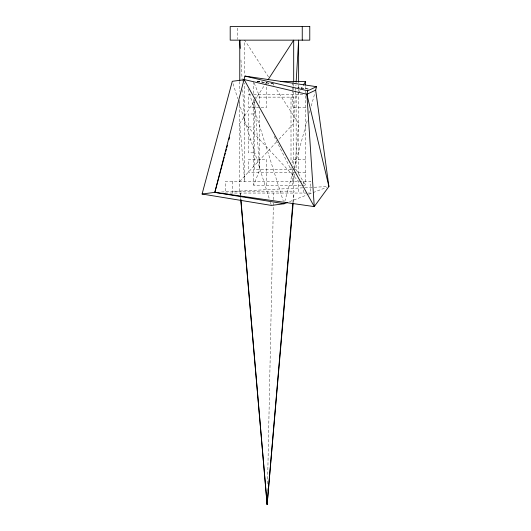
<?xml version="1.0" encoding="UTF-8"?>
<svg xmlns="http://www.w3.org/2000/svg" width="531" height="531" viewBox="0 0 531 531"><rect width="100%" height="100%" fill="white"/><g stroke="black" fill="none" stroke-linecap="round" stroke-linejoin="round"><path stroke-width="0.4" stroke-dasharray="2.65 1.99" d="M267.398 491.202L267.485 487.06M267.558 483.748L273.399 202.988M273.465 199.676L273.604 193.052M295.594 91.319L293.689 123.497L278.523 139.779M295.648 90.489L295.986 84.714M293.689 181.396L294.386 173.239M294.732 169.163L298.628 123.497L275.708 88.08M292.913 202.132L293.689 193.052L293.689 172.296M293.271 202.132L294.061 193.052M284.789 201.368L293.165 171.174M294.048 167.995L307.283 120.331M309.268 113.176L309.931 110.793M311.252 106.027L315.002 92.52M301.416 185.206L253.665 185.206L259.765 169.668L259.765 111.152M302.179 185.206L305.464 185.206L296.132 169.668L296.132 97.14L298.256 93.609M298.681 92.905L300.373 90.078M300.798 89.374L302.922 85.843M266.283 82.517L239.773 123.497L244.711 181.396L244.711 83.062M239.773 181.396L277.965 140.383M289.528 201.667L308.06 194.525M308.83 194.227L326.592 187.383M221.434 192.016L304.104 187.768M304.933 187.728L327.255 186.58M256.904 81.601L262.566 81.601M250.705 94.551L248.481 94.551L248.481 107.501L266.615 107.501L266.615 81.601M253.665 94.551L304.655 94.551M254.303 97.14L296.132 97.14M305.464 107.501L292.515 107.501L292.515 90.502M253.665 113.979L248.481 113.979L248.481 152.828L253.665 152.828M248.481 126.929L253.665 126.929M248.481 139.879L253.665 139.879M305.464 159.307L292.515 159.307L292.515 164.968M296.132 169.668L254.303 169.668L254.303 100.439M305.464 172.256L248.481 172.256L248.481 159.307L266.615 159.307L266.615 185.206M233.839 191.167L294.592 191.167M306.792 193.052L225.376 193.052L225.376 181.396L310.768 181.396L310.768 193.052L307.588 193.052M257.137 81.455L273.392 83.871M308.352 89.055L297.785 87.482L308.358 89.049M257.203 81.449L273.445 83.858M268.52 76.962L244.711 40.15L244.711 74.811M273.014 83.911L273.916 85.299M274.155 136.361L291.008 169.668L291.008 167.192M254.243 83.082L259.765 97.14L259.765 105.384M248.01 89.122L283.375 201.382M233.043 83.672L237.775 98.693M239.023 102.642L269.403 199.092M270.398 202.251L271.149 204.621M240.344 193.052L240.696 197.18M240.191 193.052L240.404 195.527M240.477 196.351L240.689 198.833M254.555 100.439L259.765 169.668M240.948 59.957L242.269 82.239M242.707 89.666L244.711 123.497L298.628 181.396L298.628 193.052M305.464 86.46L305.464 185.206M303.606 181.396L303.606 185.279M303.606 189.939L303.606 193.052M298.628 84.714L298.628 91.319M298.628 92.142L298.628 175.602M293.689 83.891L293.689 86.367M293.689 87.19L293.689 166.508M292.515 82.411L292.515 89.693M292.515 169.017L292.515 185.206M291.008 97.14L291.008 162.247M253.665 81.601L253.665 94.863M253.665 99.41L253.665 185.206M239.773 81.416L239.773 91.319M239.773 100.392L239.773 193.052M237.715 28.15L237.715 39.354M232.538 181.396L232.538 193.052"/><path stroke-width="0.8" d="M240.762 199.656L267.126 504.45L267.212 500.308M296.132 82.239L298.628 40.15L298.628 82.239M240.915 199.656L267.126 504.45L292.846 202.961M267.126 504.45L293.205 202.961M224.248 157.183L214.823 192.355L314.259 206.605L328.908 186.494L315.666 90.137L316.476 86.686L244.937 76.079L214.823 192.355L202.092 194.021L232.293 81.296L244.227 79.736M315.666 90.137L306.878 94.266L244.127 79.531L314.259 206.605L306.878 94.266L307.681 90.814L316.476 86.686M224.673 155.583L225.317 153.187M225.741 151.587L226.385 149.184M226.817 147.591L227.46 145.189M228.961 139.593L229.598 137.197M303.347 85.133L305.464 81.601L280.799 81.601M268.082 79.743L293.689 40.15L293.689 82.239M202.092 194.021L271.394 205.417L284.125 203.751L287.211 202.563M214.823 192.355L284.125 203.751M244.937 76.079L307.681 90.814M306.878 94.266L328.908 186.494M240.264 48.407L239.773 40.15L239.773 80.586M305.464 81.601L305.464 84.92M302.252 26.55L302.252 40.15M309.772 26.55L230.195 26.55L230.195 40.15L309.772 40.15L309.772 26.55"/></g></svg>
